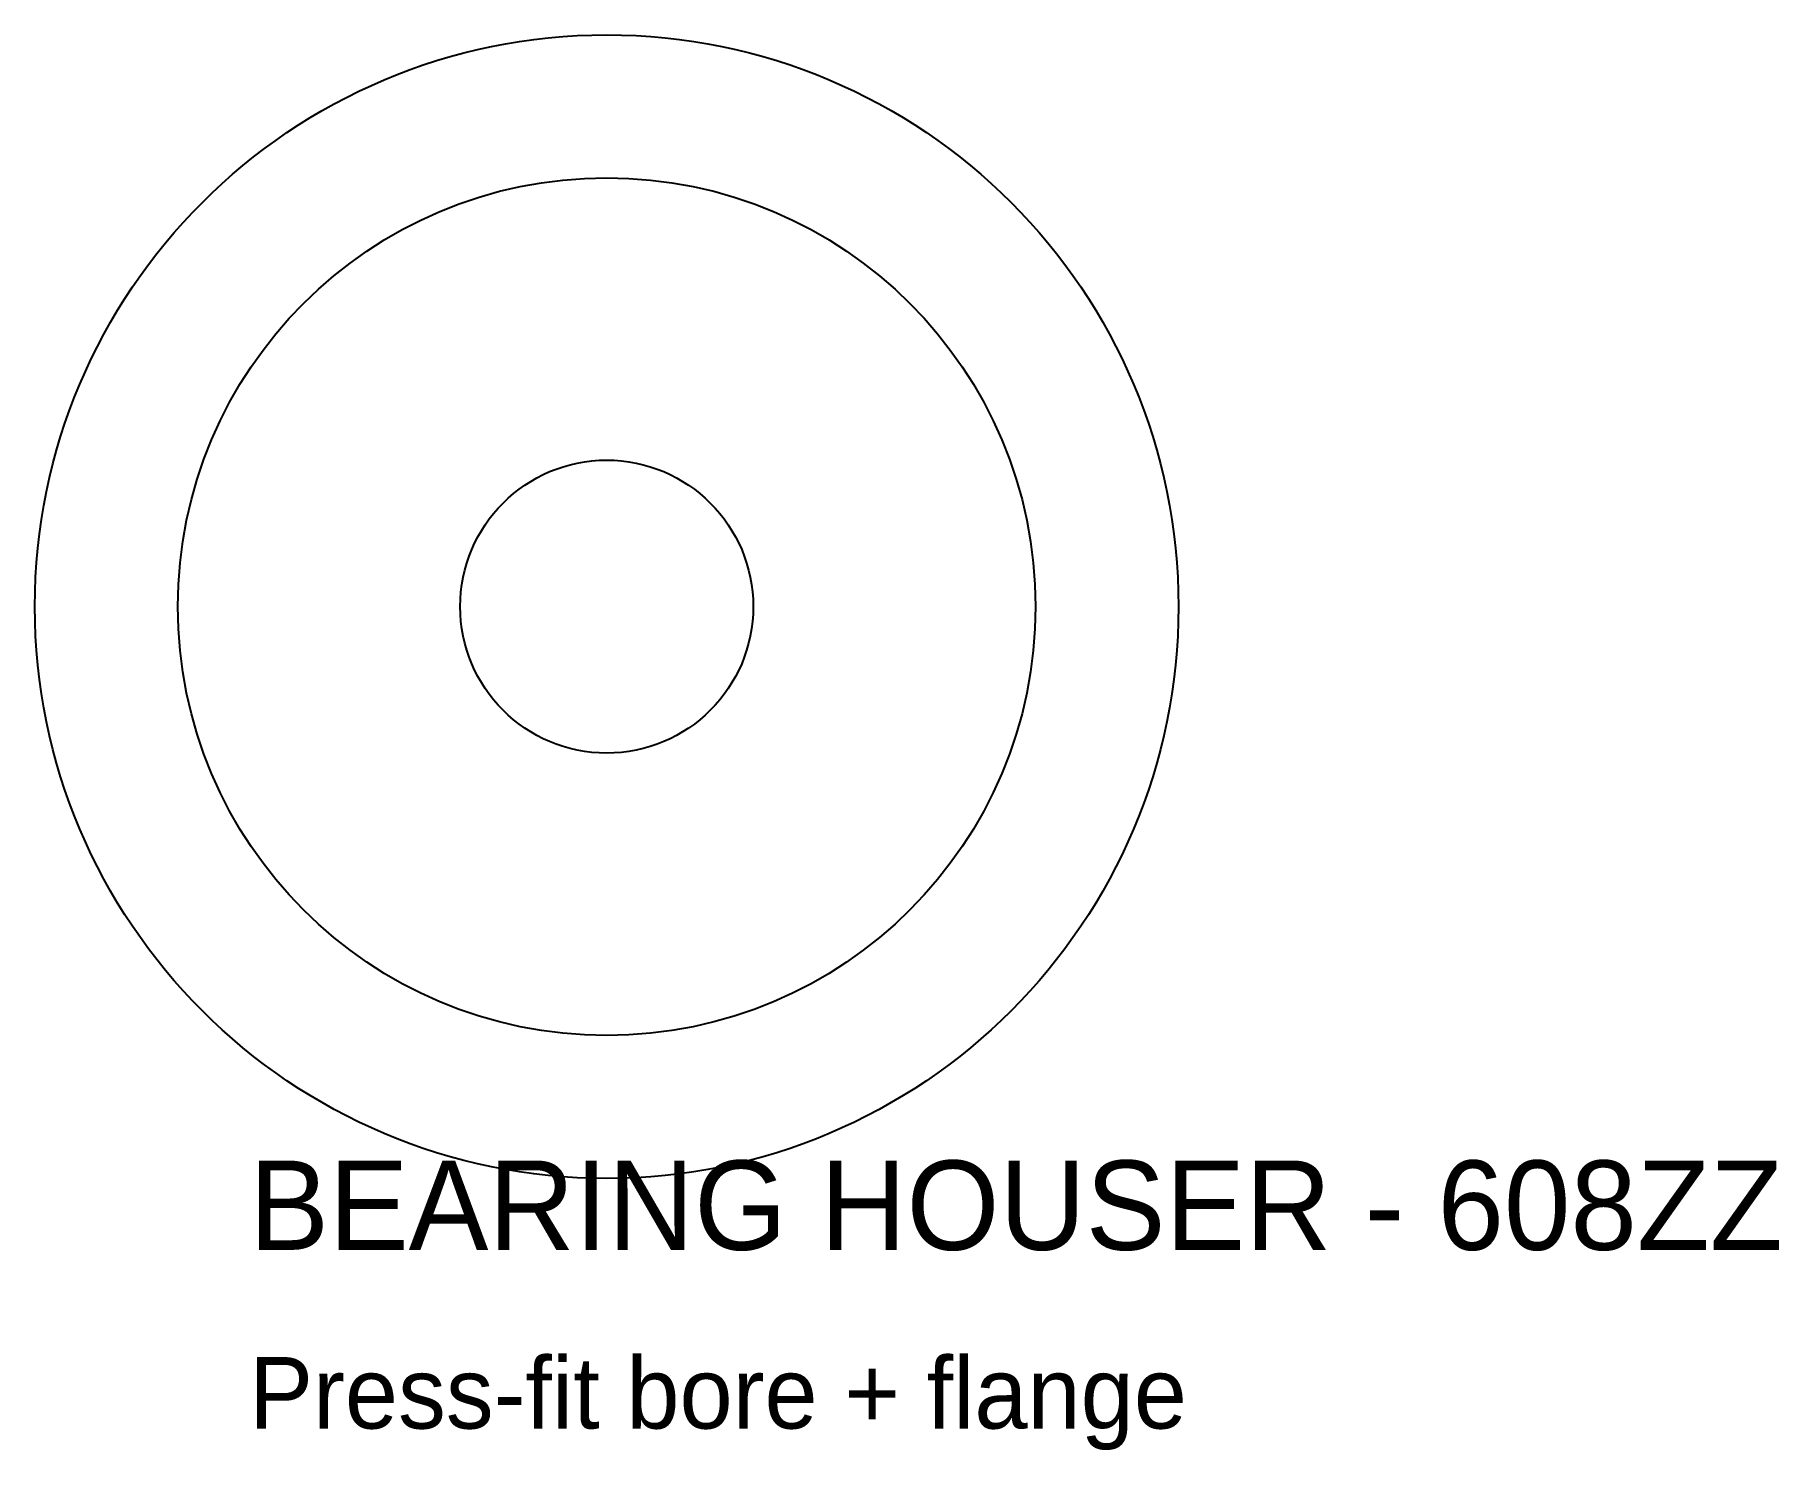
# Model space of a CAD drawing. Extents: x -16 to 32.8, y -23.6 to 16.
import ezdxf

# ---------------------------------------------------------------- set-up
doc = ezdxf.new("R2010")
doc.units = 0

msp = doc.modelspace()

# ---------------------------------------------------------------- linework, layer by layer
at = {"layer": 'CUT'}
for radius in [16, 12]:
    msp.add_circle((0, 0), radius, dxfattribs=at)
at = {"layer": 'DRILL'}
msp.add_circle((0, 0), 4.1, dxfattribs=at)

# ---------------------------------------------------------------- texts
at = {"layer": 'ANNOTATE'}
for s, height, p in [('BEARING HOUSER - 608ZZ', 2.5, (-10, -18)), ('Press-fit bore + flange', 2, (-10, -23))]:
    msp.add_text(s, height=height, dxfattribs=at).set_placement(p)

doc.saveas('drawing.dxf')
